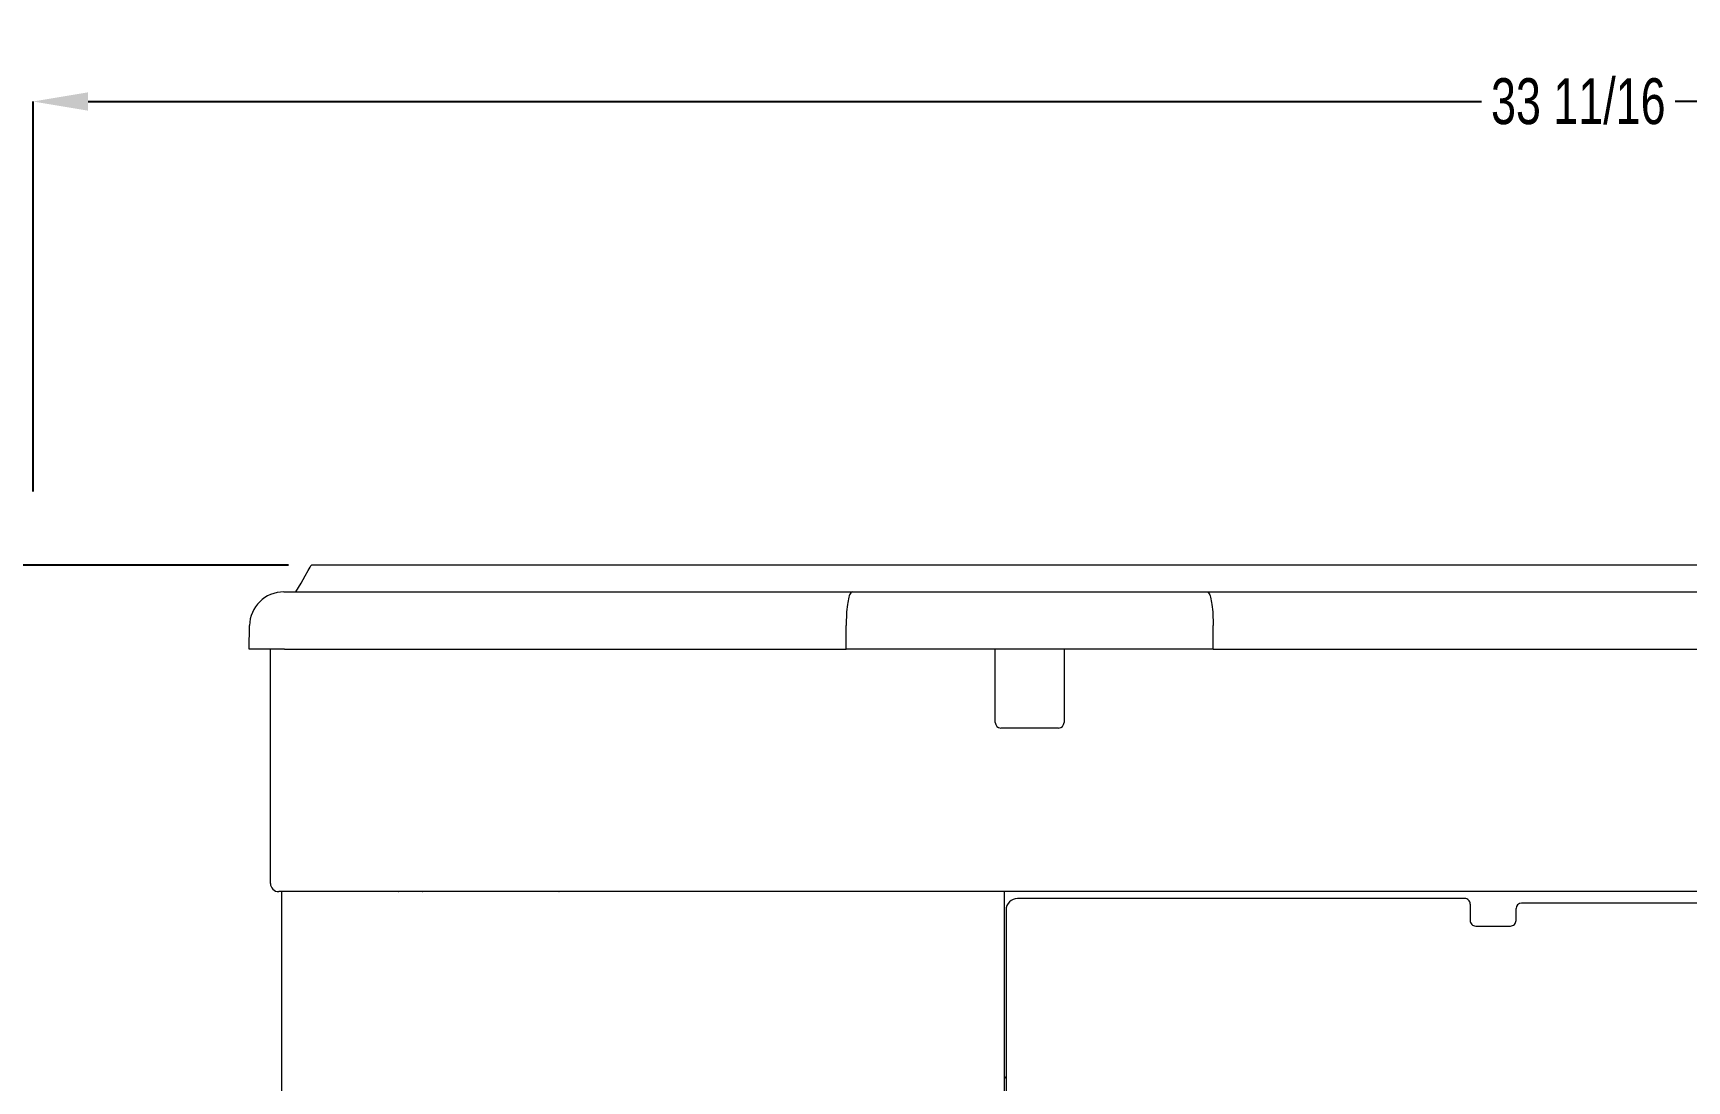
# Model space of a CAD drawing. Header units: inches. Extents: x 13.3 to 24.9, y 7.7 to 19.8.
# Drawn here: x 16.517 to 21.025, y 16.985 to 19.84 of the extents above; entities that cross this region are included whole.
import ezdxf

# ---------------------------------------------------------------- set-up
doc = ezdxf.new("R2010")
doc.units = ezdxf.units.IN
doc.header["$MEASUREMENT"] = 0
doc.header["$PDSIZE"] = -1
doc.layers.add('DIM', color=1, linetype='Continuous')
doc.styles.add('SLDTEXTSTYLE0', font='ARIAL.TTF', dxfattribs={"width": 0.7})
doc.dimstyles.new('SLDDIMSTYLE0', dxfattribs={"dimtxt": 0.125, "dimasz": 0.15, "dimexe": 0, "dimexo": 0.0625, "dimgap": 0.03125, "dimtad": 0, "dimtih": 1, "dimtoh": 1, "dimdec": 3, "dimlfac": 4, "dimrnd": 1e-09, "dimzin": 12, "dimdsep": 46, "dimtxsty": 'SLDTEXTSTYLE0', "dimsah": 1, "dimcen": 0.09, "dimadec": 0, "dimazin": 0, "dimtfac": 1, "dimtdec": 3, "dimtofl": 0, "dimtmove": 0, "dimatfit": 3, "dimfxl": 0, "dimtolj": 1, "dimtzin": 12, "dimarcsym": 0})

# ---------------------------------------------------------------- blocks, each defined once
blk = doc.blocks.new('*D12')
at = {"color": 0, "linetype": 'ByBlock', "lineweight": -2}
for p, q in [((17.2133, 18.3905), (13.4606, 18.3905)), ((13.4606, 18.2405), (13.4606, 15.5727)), ((13.4606, 12.713), (13.4606, 15.3808)), ((16.4547, 12.563), (13.4606, 12.563))]:
    blk.add_line(p, q, dxfattribs=at)
at = {"color": 0, "linetype": 'ByBlock'}
for points in [[(13.4606, 18.3905), (13.4356, 18.2405), (13.4856, 18.2405)], [(13.4606, 12.563), (13.4356, 12.713), (13.4856, 12.713)]]:
    blk.add_solid(points, dxfattribs=at)
at = {"layer": 'DEFPOINTS', "color": 0, "linetype": 'ByBlock'}
for p in [(17.2758, 18.3905), (16.5172, 12.563)]:
    blk.add_point(p, dxfattribs=at)
at = {"color": 0, "linetype": 'ByBlock', "insert": (13.4606, 15.4768), "char_height": 0.125, "attachment_point": 5, "style": 'SLDTEXTSTYLE0'}
blk.add_mtext('23 5/16', dxfattribs=at)
blk = doc.blocks.new('*D13')
at = {"color": 0, "linetype": 'ByBlock', "lineweight": -2}
for p, q in [((16.5172, 18.5912), (16.5172, 19.6537)), ((16.6672, 19.6537), (20.4652, 19.6537)), ((24.7908, 19.6537), (20.9928, 19.6537)), ((24.9408, 16.3108), (24.9408, 19.6537))]:
    blk.add_line(p, q, dxfattribs=at)
at = {"color": 0, "linetype": 'ByBlock'}
for points in [[(16.5172, 19.6537), (16.6672, 19.6287), (16.6672, 19.6787)], [(24.9408, 19.6537), (24.7908, 19.6287), (24.7908, 19.6787)]]:
    blk.add_solid(points, dxfattribs=at)
at = {"layer": 'DEFPOINTS', "color": 0, "linetype": 'ByBlock'}
for p in [(16.5172, 18.5287), (24.9408, 16.2483)]:
    blk.add_point(p, dxfattribs=at)
at = {"color": 0, "linetype": 'ByBlock', "insert": (20.729, 19.6537), "char_height": 0.125, "attachment_point": 5, "style": 'SLDTEXTSTYLE0'}
blk.add_mtext('33 11/16', dxfattribs=at)

msp = doc.modelspace()

# ---------------------------------------------------------------- linework, layer by layer
at = {"color": 7, "linetype": 'Continuous', "lineweight": 15}
for p, q in [((17.200727, 18.317434), (17.20235, 18.317434)), ((17.20235, 18.317434), (18.749664, 18.317434)), ((18.749664, 18.317434), (19.717534, 18.317434)), ((19.717534, 18.317434), (21.26485, 18.317434)), ((17.105872, 18.161185), (17.106992, 18.225321)), ((17.20235, 18.161185), (17.105872, 18.161185)), ((17.164274, 17.527989), (17.164274, 18.161185)), ((17.20235, 18.161185), (18.733132, 18.161185)), ((19.734068, 18.161185), (18.733132, 18.161185)), ((19.139849, 17.961428), (19.139849, 18.161185)), ((19.327349, 18.161185), (19.327349, 17.961428)), ((19.734068, 18.161185), (21.26485, 18.161185)), ((19.31235, 17.946426), (19.154849, 17.946426)), ((17.164274, 17.522989), (17.164274, 17.527989)), ((19.965744, 17.500538), (17.186725, 17.500538)), ((17.195525, 16.853481), (17.195525, 17.500482)), ((18.134274, 17.500482), (17.195525, 17.500482)), ((19.119274, 17.500482), (18.259274, 17.500482)), ((19.164274, 17.500538), (19.164274, 15.505102)), ((21.280475, 17.500538), (19.965744, 17.500538)), ((19.169275, 17.450539), (19.169275, 16.325538)), ((19.964772, 17.481789), (19.200524, 17.481789)), ((20.419275, 17.481789), (19.964772, 17.481789)), ((20.434274, 17.466789), (20.434274, 17.42179)), ((20.559274, 17.42179), (20.559274, 17.454288)), ((21.144025, 17.469288), (20.574275, 17.469288)), ((20.449274, 17.40679), (20.544274, 17.40679))]:
    msp.add_line(p, q, dxfattribs=at)
at = {"color": 7, "linetype": 'Continuous', "lineweight": 15, "flags": 128}
for points in [[(17.233599, 18.317434), (17.247533, 18.341569), (17.258694, 18.360901), (17.267071, 18.37541), (17.272661, 18.38509), (17.275456, 18.389934), (17.275806, 18.390539)], [(17.513149, 17.500538), (17.513637, 17.500491), (17.513686, 17.500482)], [(17.577864, 17.500482), (17.577912, 17.500491), (17.578399, 17.500538)], [(17.95065, 17.500538), (17.951137, 17.500491), (17.951185, 17.500482)], [(18.015364, 17.500482), (18.015411, 17.500491), (18.015899, 17.500538)]]:
    msp.add_lwpolyline(points, dxfattribs=at)
at = {"color": 7, "linetype": 'Continuous', "lineweight": 15}
for centre, radius, start, end in [((17.200727, 18.223685), 0.093749, 89.999824, 178.999664), ((19.154854, 17.96143), 0.015004, 180.008681, 269.982356), ((19.312347, 17.961428), 0.015002, 270.009992, 359.998971), ((17.186724, 17.522988), 0.022449, 179.997763, 270.002237), ((19.200521, 17.450542), 0.031247, 89.995409, 180.006742), ((20.419276, 17.46679), 0.014998, 359.994692, 90.005308), ((20.574274, 17.454288), 0.015, 89.997861, 179.997658), ((20.449273, 17.421788), 0.014998, 179.994692, 270.005308), ((20.544276, 17.421788), 0.014998, 269.994692, 0.005308)]:
    msp.add_arc(centre, radius, start, end, dxfattribs=at)
for points in [[(21.191393, 18.390539), (17.275806, 18.390539)], [(18.733132, 18.161185), (18.733323, 18.225321)], [(19.734068, 18.161185), (19.733875, 18.225321)], [(17.328274, 17.500538), (17.328274, 17.500482)], [(17.375775, 17.500482), (17.375775, 17.500538)], [(19.169275, 16.996065), (19.164274, 16.991064)]]:
    msp.add_open_spline(points, degree=1, dxfattribs=at)
for points in [[(18.749664, 18.317434), (18.749645, 18.317434), (18.748238, 18.317439), (18.743445, 18.313047), (18.740221, 18.30085), (18.736201, 18.280918), (18.733916, 18.254765), (18.733529, 18.235528), (18.733323, 18.225321)], [(19.717534, 18.317434), (19.717554, 18.317434), (19.71896, 18.317439), (19.723754, 18.313047), (19.726978, 18.30085), (19.730998, 18.280918), (19.733282, 18.254765), (19.73367, 18.235528), (19.733875, 18.225321)]]:
    msp.add_open_spline(points, degree=3, knots=[0, 0, 0, 0, 0.00060073, 0.04406743, 0.17841323, 0.39687797, 0.68002977, 1, 1, 1, 1], dxfattribs=at)

# ---------------------------------------------------------------- dimensions: what is measured, and where the dimension line sits
at = {"layer": 'DIM'}
dim = msp.add_linear_dim(base=(24.940774, 19.653689), p1=(16.517187, 18.528689), p2=(24.940774, 16.248323), dimstyle='SLDDIMSTYLE0', override={"dimdec": 4, "dimlunit": 5, "dimfrac": 2}, dxfattribs=at)
dim.commit()
dim.dimension.update_dxf_attribs({"geometry": '*D13', "text_midpoint": (20.728981, 19.653689)})
dim = msp.add_linear_dim(base=(13.460633, 12.562981), p1=(17.275806, 18.390538), p2=(16.517187, 12.562981), angle=90, dimstyle='SLDDIMSTYLE0', override={"dimdec": 4, "dimlunit": 5, "dimfrac": 2}, dxfattribs=at)
dim.commit()
dim.dimension.update_dxf_attribs({"geometry": '*D12', "text_midpoint": (13.460633, 15.47676)})

doc.saveas('drawing.dxf')
